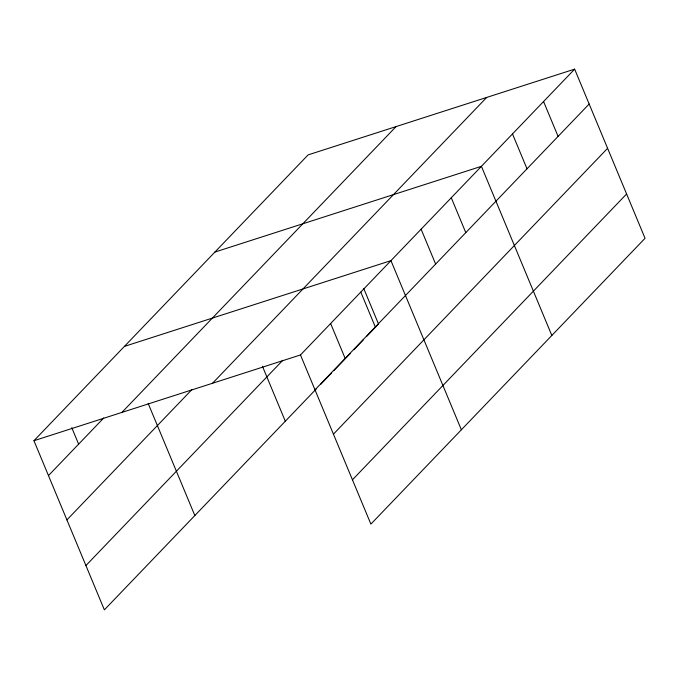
<?xml version="1.0" encoding="UTF-8"?>
<svg xmlns="http://www.w3.org/2000/svg" width="679" height="679" viewBox="0 0 679 679"><rect width="100%" height="100%" fill="white"/><g stroke="black" fill="none" stroke-linecap="round" stroke-linejoin="round"><path stroke-width="1.02" d="M316.38 388.829L104.362 609.861L33.95 440.713L308.113 154.888L574.638 69.139L645.05 238.287L370.887 524.112L300.474 354.964L574.638 69.139M48.464 475.589L103.76 417.95M121.906 412.416L396.069 126.591M66.915 519.902L191.851 389.644M212.519 383.262L486.682 97.436M85.919 565.556L282.761 360.337M314.997 389.839L589.16 104.014M320.717 384.306L331.556 373.009M333.72 370.742L350.347 353.419M353.954 349.651L363.35 339.856M366.966 336.088L378.526 324.036L363.689 288.397M333.44 434.153L607.603 148.319M352.443 479.807L626.607 193.973M214.895 252.07L481.419 166.321L551.832 335.468M124.427 346.392L390.951 260.643L461.364 429.79M33.95 440.713L300.474 354.964M543.565 101.527L558.087 136.403M512.492 133.924L527.014 168.799M451.263 197.759L465.786 232.634M421.107 229.196L435.621 264.072M360.795 292.08L375.309 326.955M330.631 323.518L345.153 358.393M262.417 366.219L285.307 421.218M148.166 403.419L194.839 515.539M71.77 427.677L78.628 444.151"/></g></svg>
